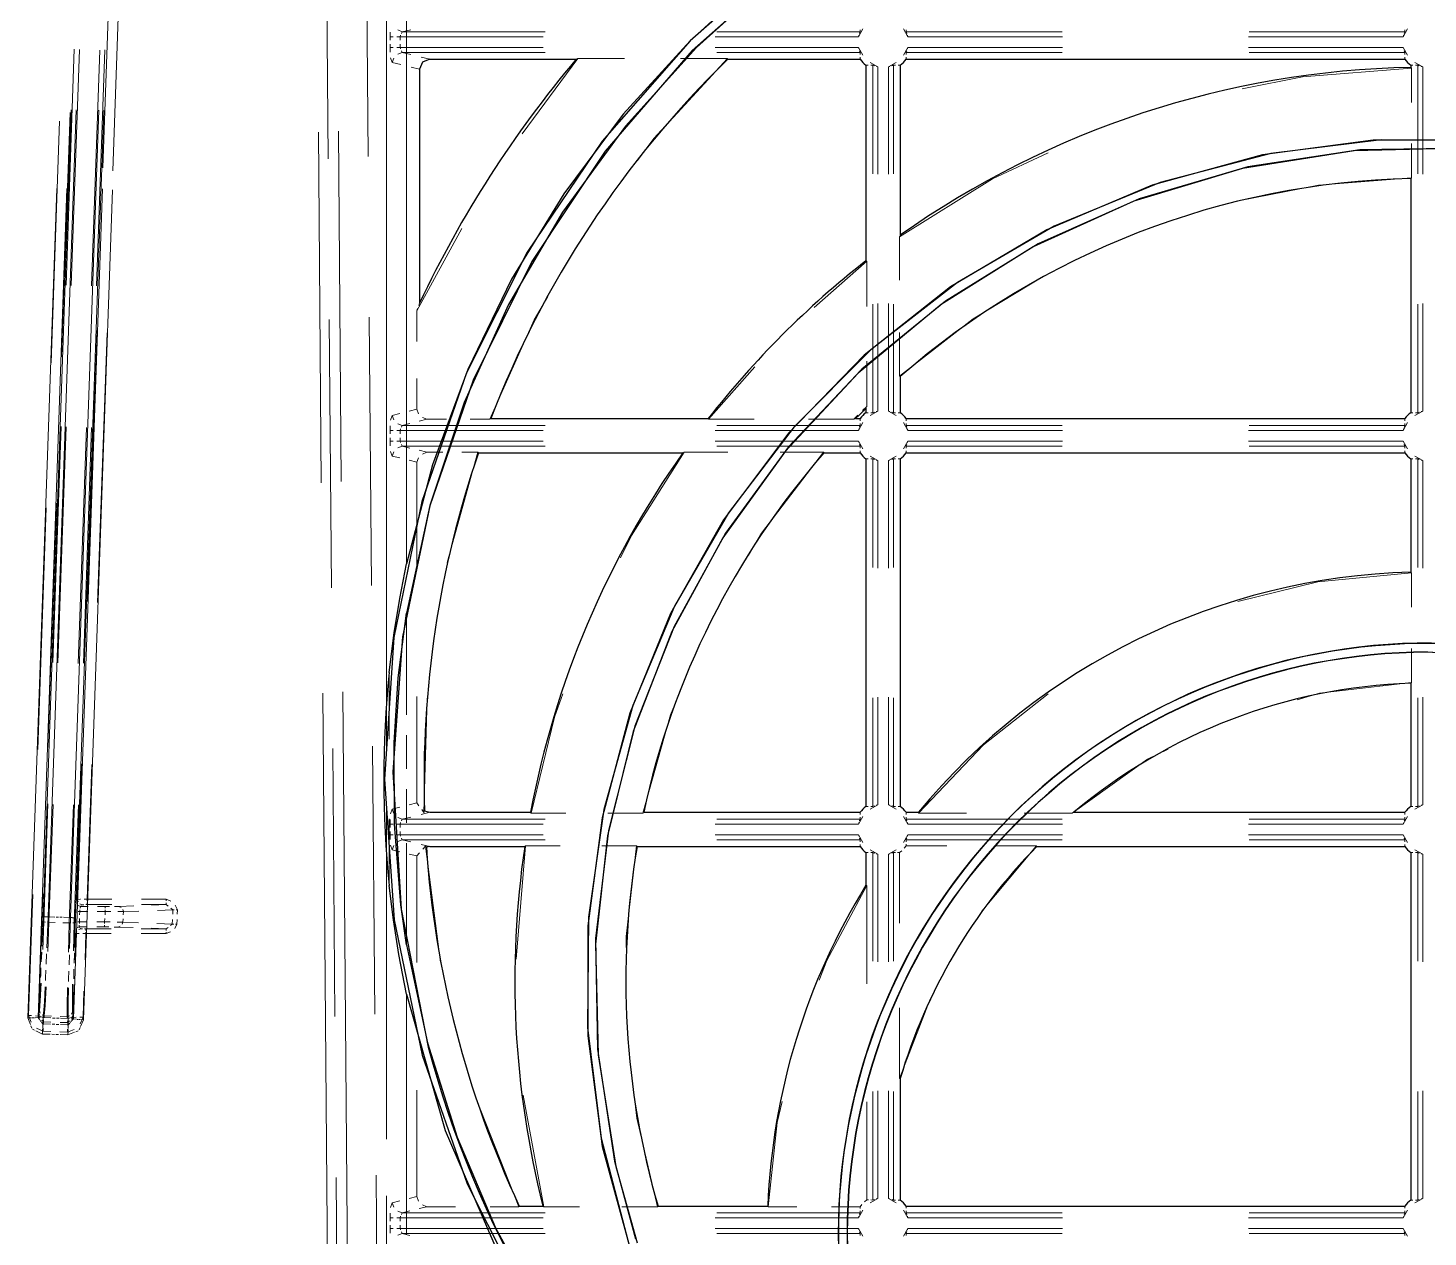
# Model space of a CAD drawing. Header units: millimetres. Extents: x 0 to 1989, y -338 to 950.
# Drawn here: x 283.3 to 422.1, y 218.2 to 338 of the extents above; entities that cross this region are included whole.
import ezdxf

# ---------------------------------------------------------------- set-up
doc = ezdxf.new("R2010")
doc.units = ezdxf.units.MM
doc.layers.add('DETAIL', color=8, linetype='Continuous')
doc.layers.add('FINE', color=9, linetype='Continuous')

msp = doc.modelspace()

# ---------------------------------------------------------------- linework, layer by layer
at = {"layer": 'DETAIL', "lineweight": 25}
for p, q in [((323.13, 334.88), (337.64, 334.88)), ((352.66, 334.88), (365.77, 334.88)), ((370.35, 334.88), (419.77, 334.88)), ((322.12, 333.89), (322.12, 310.72)), ((366.36, 334.29), (366.36, 314.91)), ((369.76, 334.29), (369.76, 317.44)), ((420.36, 334.29), (420.36, 334.07)), ((420.36, 323.06), (420.36, 299.87)), ((366.36, 300.31), (366.36, 299.87)), ((365.33, 299.28), (365.77, 299.28)), ((370.35, 299.28), (419.77, 299.28)), ((362.19, 295.88), (365.77, 295.88)), ((370.35, 295.88), (419.77, 295.88)), ((366.36, 295.29), (366.36, 260.87)), ((369.76, 295.29), (369.76, 260.87)), ((322.61, 260.42), (323.13, 260.28)), ((323.13, 260.28), (333.11, 260.28)), ((344.33, 260.28), (365.77, 260.28)), ((370.35, 260.28), (371.55, 260.28)), ((386.97, 260.28), (419.77, 260.28)), ((323.13, 256.88), (322.79, 256.83)), ((323.13, 256.88), (332.54, 256.88)), ((343.68, 256.88), (365.77, 256.88)), ((383.29, 256.88), (419.77, 256.88)), ((366.36, 256.29), (366.36, 253.05)), ((420.36, 256.29), (420.36, 221.87)), ((284.35, 240.42), (284.31, 239.95)), ((287.81, 239.83), (287.81, 240.3)), ((369.76, 233.9), (369.76, 221.87)), ((332, 221.28), (334.35, 221.28)), ((345.75, 221.28), (356.62, 221.28)), ((370.35, 221.28), (419.77, 221.28))]:
    msp.add_line(p, q, dxfattribs=at)
for points in [[(358.88, 345.44), (348.95, 336.69), (340.2, 326.76), (332.77, 315.76), (326.77, 303.82), (322.34, 291.06), (319.58, 277.6), (318.64, 263.58), (319.59, 249.63), (322.36, 236.22), (326.82, 223.49), (332.84, 211.55), (340.3, 200.55), (349.07, 190.6), (359.03, 181.83), (370.03, 174.37), (381.97, 168.34), (394.7, 163.88), (408.11, 161.11), (422.06, 160.16), (436.08, 161.11)], [(356.22, 343.33), (348.93, 336.71), (342.31, 329.43), (336.4, 321.54), (331.24, 313.09), (326.9, 304.13), (323.41, 294.71), (320.83, 284.89)], [(357.39, 343.12), (349.58, 336.06), (342.53, 328.25), (336.29, 319.74), (330.94, 310.6), (326.54, 300.88), (323.15, 290.66), (320.83, 280)], [(323.13, 334.88), (322.42, 334.59), (322.12, 333.89)], [(425.7, 326.07), (414.74, 325.82), (403.66, 324.06), (392.92, 320.83), (382.94, 316.29), (373.8, 310.57), (365.57, 303.78), (358.34, 296.04), (352.16, 287.46), (347.12, 278.18), (343.3, 268.3), (340.76, 257.94), (339.57, 247.22), (339.83, 236.26), (341.58, 225.18), (343.7, 217.62)], [(426.25, 326.07), (415.29, 325.89), (404.2, 324.21), (393.43, 321.05), (383.42, 316.58), (374.24, 310.91), (365.96, 304.18), (358.67, 296.48), (352.44, 287.95), (347.34, 278.69), (343.44, 268.83), (340.83, 258.49), (339.57, 247.78), (339.75, 236.81), (341.44, 225.72), (343.53, 218.04)], [(319.1, 274.12), (319.61, 278.05), (320.16, 281.46), (320.83, 284.89)], [(320.83, 247.17), (320.27, 251.13), (319.63, 259.1), (319.59, 267.16), (320.01, 273.6), (320.83, 280)], [(320.83, 242.28), (320.07, 246.21), (319.53, 249.62), (319.1, 253.04)], [(320.83, 247.17), (322.89, 237.46), (325.85, 228.09), (329.65, 219.13), (334.26, 210.62), (339.63, 202.61), (345.72, 195.15), (352.47, 188.29), (359.85, 182.08), (367.8, 176.57), (376.3, 171.81), (385.28, 167.85), (394.71, 164.74)], [(320.83, 242.28), (324.64, 228.75), (330.11, 216.15), (337.08, 204.57), (345.41, 194.12), (354.95, 184.88), (365.56, 176.96), (377.09, 170.45), (389.38, 165.44), (402.31, 162.03), (415.71, 160.31), (429.44, 160.39)]]:
    msp.add_lwpolyline(points, dxfattribs=at)
for points in [[(359.05, 344.54), (349.15, 335.73), (340.52, 325.78), (333.24, 314.85), (327.42, 303.09), (323.12, 290.64), (320.44, 277.66), (319.47, 264.3), (320.28, 250.7), (322.98, 237.02, 0.267902), (395.5, 164.5)], [(337.64, 334.88, 0.065248), (322.12, 310.72)], [(352.66, 334.88, 0.108409), (329.18, 299.28), (350.73, 299.28)], [(365.77, 334.88, 0.073593), (366.36, 334.29)], [(369.76, 334.29, 0.073451), (370.35, 334.88)], [(419.77, 334.88, 0.073373), (420.36, 334.29)], [(420.36, 334.07, 0.150474), (369.76, 317.44)], [(428.36, 326.77), (417.46, 326.89), (406.47, 325.54), (395.5, 322.66), (385.02, 318.34), (375.44, 312.78), (366.83, 306.11), (359.24, 298.46), (352.73, 289.95), (347.38, 280.71), (343.25, 270.87), (340.39, 260.55), (338.87, 249.88), (338.75, 238.98), (340.1, 227.99), (342.98, 217.02, 0.234882), (395.5, 164.5)], [(427.53, 326.86), (416.63, 326.87), (405.65, 325.41), (394.71, 322.42), (384.27, 317.99), (374.74, 312.33), (366.19, 305.58), (358.67, 297.85), (352.25, 289.27), (346.99, 279.98), (342.95, 270.09), (340.2, 259.74), (338.78, 249.05), (338.78, 238.15), (340.23, 227.17), (343.22, 216.23, 0.229635), (394.71, 164.74)], [(420.36, 323.06, 0.175939), (369.76, 303.45), (369.76, 299.87)], [(366.36, 314.91, 0.061293), (350.73, 299.28)], [(366.36, 300.31, 0.004554), (365.33, 299.28)], [(366.36, 299.87, 0.073511), (365.77, 299.28)], [(370.35, 299.28, 0.073543), (369.76, 299.87)], [(420.36, 299.87, 0.073593), (419.77, 299.28)], [(327.95, 295.88, 0.090845), (322.61, 260.42)], [(327.95, 295.88), (348.2, 295.88, 0.108071), (333.11, 260.28)], [(362.19, 295.88, 0.127277), (344.33, 260.28)], [(365.77, 295.88, 0.073593), (366.36, 295.29)], [(369.76, 295.29, 0.073451), (370.35, 295.88)], [(419.77, 295.88, 0.073373), (420.36, 295.29)], [(420.36, 295.29), (420.36, 284.06, 0.217004), (371.55, 260.28)], [(440.46, 163.11, 0.414212), (477.54, 236.98, 0.414213), (403.66, 274.06, 0.414214), (366.58, 200.18, 0.236853), (403.66, 163.11)], [(439.92, 162.96, 0.414215), (477.68, 236.45, 0.414215), (404.2, 274.21, 0.414213), (366.44, 200.72, 0.241885), (404.2, 162.96)], [(319.1, 274.12, 0.051045), (319.1, 253.04)], [(420.36, 273.06, 0.168679), (386.97, 260.28)], [(420.36, 273.06), (420.36, 260.87, 0.073428), (419.77, 260.28)], [(366.36, 260.87, 0.073347), (365.77, 260.28)], [(370.35, 260.28, 0.073474), (369.76, 260.87)], [(322.79, 256.83, 0.093061), (332, 221.28)], [(332.54, 256.88, 0.099448), (334.35, 221.28)], [(343.68, 256.88, 0.113603), (345.75, 221.28)], [(365.77, 256.88, 0.073685), (366.36, 256.29)], [(383.29, 256.88, 0.124204), (369.76, 233.9)], [(419.77, 256.88, 0.073465), (420.36, 256.29)], [(366.36, 253.05, 0.128937), (356.62, 221.28)], [(370.35, 221.28, 0.073474), (369.76, 221.87)], [(420.36, 221.87, 0.073428), (419.77, 221.28)]]:
    msp.add_lwpolyline(points, format="xyb", dxfattribs=at)
for points in [[(422.06, 276.16, 0.414214), (364.48, 218.58, 0.414214), (422.06, 161, 0.414214), (479.64, 218.58), (479.11, 226.35), (477.57, 233.81), (475.08, 240.9), (471.73, 247.55), (467.58, 253.68), (462.69, 259.22), (457.15, 264.1), (451.03, 268.25), (444.38, 271.61), (437.29, 274.09), (429.83, 275.63)], [(422.06, 276.13, 0.414214), (364.51, 218.58, 0.414212), (422.06, 161.03, 0.414215), (479.61, 218.58), (479.08, 226.35), (477.54, 233.81), (475.06, 240.89), (471.71, 247.53), (467.56, 253.66), (462.68, 259.2), (457.14, 264.08), (451.01, 268.23), (444.37, 271.58), (437.29, 274.06), (429.83, 275.6)]]:
    msp.add_lwpolyline(points, format="xyb", close=True, dxfattribs=at)
at = {"layer": 'FINE', "lineweight": 9}
for p, q in [((320.83, 354.13), (320.83, 284.89)), ((313.05, 325.02), (312.83, 351.58)), ((316.79, 351.8), (317.01, 325.25)), ((290.72, 324.11), (291.66, 350.94)), ((292.64, 350.56), (291.71, 323.83)), ((319.19, 337.1), (319.22, 337.57)), ((320.38, 337.6), (319.95, 337.78)), ((320.24, 337.26), (320.18, 337.1)), ((320.38, 337.6), (320.32, 337.44)), ((321.24, 337.81), (320.38, 337.6)), ((320.38, 337.6), (334.57, 337.6)), ((351.58, 337.6), (365.77, 337.6)), ((365.61, 337.1), (366.04, 337.88)), ((365.77, 337.81), (365.77, 337.6)), ((370.08, 337.88), (370.51, 337.1)), ((370.35, 337.6), (370.35, 337.81)), ((370.35, 337.6), (385.8, 337.6)), ((370.51, 337.1), (370.47, 337.26)), ((404.33, 337.6), (419.77, 337.6)), ((419.61, 337.1), (420.04, 337.88)), ((419.77, 337.81), (419.77, 337.6)), ((287.09, 312.51), (287.9, 335.87)), ((288.4, 335.84), (287.59, 312.48)), ((289.6, 312.42), (290.42, 335.79)), ((290.92, 335.8), (290.11, 312.43)), ((319.5, 337.1), (319.19, 337.1)), ((319.19, 336.78), (319.19, 337.1)), ((319.19, 336.06), (319.19, 336.39)), ((319.5, 336.06), (319.19, 336.06)), ((319.22, 335.59), (319.19, 336.06)), ((320.18, 337.1), (319.87, 337.1)), ((320.18, 336.06), (319.87, 336.06)), ((320.18, 337.1), (320.18, 336.78)), ((334.38, 337.1), (320.18, 337.1)), ((320.18, 336.39), (320.18, 336.06)), ((320.18, 336.06), (320.24, 335.91)), ((320.18, 336.06), (334.38, 336.06)), ((365.61, 337.1), (351.42, 337.1)), ((351.42, 336.06), (365.61, 336.06)), ((365.61, 336.06), (365.65, 335.91)), ((366.04, 335.28), (365.61, 336.06)), ((370.51, 336.06), (370.08, 335.28)), ((385.85, 337.1), (370.51, 337.1)), ((370.51, 336.06), (385.85, 336.06)), ((419.61, 337.1), (404.27, 337.1)), ((404.27, 336.06), (419.61, 336.06)), ((419.61, 336.06), (419.65, 335.91)), ((420.04, 335.28), (419.61, 336.06)), ((319.39, 334.57), (319.25, 335.02)), ((319.57, 335), (319.39, 334.57)), ((320.25, 334.35), (319.39, 334.57)), ((320.38, 335.56), (319.95, 335.38)), ((320.32, 335.72), (320.38, 335.56)), ((320.38, 335.56), (321.24, 335.35)), ((334.57, 335.56), (320.38, 335.56)), ((322.27, 335.1), (323.13, 334.88)), ((337.79, 334.95), (332.28, 327.48)), ((337.69, 334.91), (337.64, 334.88)), ((337.79, 334.95), (337.75, 334.93)), ((337.79, 334.95), (342.43, 334.95)), ((347.99, 334.95), (352.63, 334.95)), ((365.77, 335.56), (351.58, 335.56)), ((352.63, 334.95), (352.64, 334.93)), ((352.65, 334.91), (352.66, 334.88)), ((365.77, 335.35), (365.77, 335.56)), ((365.77, 334.88), (365.77, 335.1)), ((367.54, 334.14), (366.76, 334.56)), ((369.36, 334.56), (368.58, 334.14)), ((385.8, 335.56), (370.35, 335.56)), ((370.35, 335.56), (370.35, 335.35)), ((370.35, 335.1), (370.35, 334.88)), ((419.77, 335.56), (404.33, 335.56)), ((419.77, 335.35), (419.77, 335.56)), ((419.77, 334.88), (419.77, 335.1)), ((421.54, 334.14), (420.76, 334.56)), ((322.12, 333.89), (321.27, 334.1)), ((366.57, 334.29), (366.36, 334.29)), ((367.04, 334.29), (366.83, 334.29)), ((367.04, 323.53), (367.04, 334.29)), ((367.54, 334.14), (367.54, 323.48)), ((368.58, 334.14), (368.74, 334.17)), ((368.58, 323.48), (368.58, 334.14)), ((369.08, 334.29), (369.08, 323.53)), ((369.08, 334.29), (369.29, 334.29)), ((369.55, 334.29), (369.76, 334.29)), ((420.57, 334.29), (420.36, 334.29)), ((420.38, 334.04), (420.36, 334.07)), ((420.43, 334), (420.41, 334.02)), ((420.43, 334), (420.43, 330.6)), ((421.54, 334.14), (421.54, 323.48)), ((287.58, 329.87), (284.8, 249.92)), ((285.3, 249.93), (288.08, 329.88)), ((287.48, 329.61), (286.64, 305.41)), ((290.33, 329.82), (287.52, 249.85)), ((288.02, 249.81), (290.83, 329.79)), ((285.61, 304.8), (286.45, 328.73)), ((312.09, 327.66), (312.36, 292.93)), ((314.34, 293.04), (314.07, 327.77)), ((420.43, 326.53), (420.43, 323.13)), ((286.17, 322.07), (283.31, 239.93)), ((284.31, 239.95), (287.17, 322.09)), ((290.69, 322.03), (287.81, 239.83)), ((288.81, 239.74), (291.69, 321.93)), ((420.38, 323.09), (420.36, 323.06)), ((420.43, 323.13), (420.41, 323.11)), ((326.3, 318.11), (321.84, 309.96)), ((369.69, 317.3), (369.71, 317.35)), ((369.69, 317.3), (369.69, 312.99)), ((369.74, 317.4), (369.76, 317.44)), ((366.43, 314.88), (361.23, 310.28)), ((366.38, 314.9), (366.36, 314.91)), ((366.43, 314.88), (366.41, 314.89)), ((366.43, 314.88), (366.43, 310.38)), ((321.84, 309.96), (321.93, 310.2)), ((321.84, 309.96), (321.84, 306.91)), ((322.03, 310.48), (322.12, 310.72)), ((367.04, 299.87), (367.04, 310.63)), ((367.54, 310.69), (367.54, 300.03)), ((368.58, 300.03), (368.58, 310.69)), ((369.08, 310.63), (369.08, 299.87)), ((421.04, 299.87), (421.04, 310.63)), ((421.54, 310.69), (421.54, 300.03)), ((313.38, 282.53), (313.17, 309.09)), ((317.13, 309.32), (317.35, 282.76)), ((289.22, 281.17), (290.16, 308.01)), ((291.15, 307.79), (290.21, 281.07)), ((369.69, 307.8), (369.69, 303.49)), ((355.36, 304.41), (350.76, 299.21)), ((366.43, 304.98), (366.43, 300.47)), ((321.84, 303.25), (321.84, 300.21)), ((369.69, 303.49), (369.71, 303.48)), ((369.74, 303.46), (369.76, 303.45)), ((319.39, 299.6), (320.16, 299.79)), ((321.08, 300.02), (321.84, 300.21)), ((322.02, 299.76), (321.84, 300.21)), ((366.43, 300.47), (366.03, 300.08)), ((366.38, 300.36), (366.36, 300.31)), ((366.36, 299.87), (366.57, 299.87)), ((366.43, 300.47), (366.41, 300.42)), ((366.76, 299.6), (367.54, 300.03)), ((366.83, 299.87), (367.04, 299.87)), ((367.54, 300.03), (367.38, 299.99)), ((368.58, 300.03), (369.36, 299.6)), ((369.29, 299.87), (369.08, 299.87)), ((369.76, 299.87), (369.55, 299.87)), ((420.36, 299.87), (420.57, 299.87)), ((420.76, 299.6), (421.54, 300.03)), ((420.83, 299.87), (421.04, 299.87)), ((421.54, 300.03), (421.38, 299.99)), ((285.78, 275.13), (286.6, 298.5)), ((287.1, 298.46), (286.28, 275.09)), ((288.3, 275.03), (289.11, 298.4)), ((289.62, 298.41), (288.8, 275.04)), ((319.25, 299.14), (319.39, 299.6)), ((319.57, 299.16), (319.39, 299.6)), ((320.38, 298.6), (319.95, 298.78)), ((320.38, 298.6), (320.32, 298.44)), ((321.15, 298.79), (320.38, 298.6)), ((320.38, 298.6), (334.57, 298.6)), ((322.84, 299.21), (322.08, 299.02)), ((322.84, 299.21), (322.4, 299.39)), ((322.84, 299.21), (324.79, 299.21)), ((327.13, 299.21), (329.08, 299.21)), ((329.08, 299.21), (329.11, 299.23)), ((329.15, 299.26), (329.18, 299.28)), ((350.74, 299.26), (350.73, 299.28)), ((350.76, 299.21), (350.75, 299.23)), ((350.76, 299.21), (355.27, 299.21)), ((351.58, 298.6), (365.77, 298.6)), ((360.67, 299.21), (365.17, 299.21)), ((365.56, 299.61), (365.17, 299.21)), ((365.17, 299.21), (365.22, 299.23)), ((365.28, 299.26), (365.33, 299.28)), ((365.61, 298.1), (366.04, 298.88)), ((365.77, 299.28), (365.77, 299.07)), ((365.77, 298.81), (365.77, 298.6)), ((370.08, 298.88), (370.51, 298.1)), ((370.35, 299.07), (370.35, 299.28)), ((370.35, 298.6), (370.35, 298.81)), ((370.35, 298.6), (385.8, 298.6)), ((404.33, 298.6), (419.77, 298.6)), ((419.61, 298.1), (420.04, 298.88)), ((419.77, 299.28), (419.77, 299.07)), ((419.77, 298.81), (419.77, 298.6)), ((319.5, 298.1), (319.19, 298.1)), ((319.19, 297.06), (319.19, 297.39)), ((319.5, 297.06), (319.19, 297.06)), ((319.22, 296.59), (319.19, 297.06)), ((320.18, 298.1), (319.87, 298.1)), ((320.18, 297.06), (319.87, 297.06)), ((320.24, 298.26), (320.18, 298.1)), ((320.18, 298.1), (320.18, 297.78)), ((334.38, 298.1), (320.18, 298.1)), ((320.18, 297.39), (320.18, 297.06)), ((320.18, 297.06), (320.24, 296.91)), ((320.18, 297.06), (334.38, 297.06)), ((365.61, 298.1), (351.42, 298.1)), ((351.42, 297.06), (365.61, 297.06)), ((365.61, 297.06), (365.65, 296.91)), ((366.04, 296.28), (365.61, 297.06)), ((370.51, 297.06), (370.08, 296.28)), ((370.51, 298.1), (370.47, 298.26)), ((385.85, 298.1), (370.51, 298.1)), ((370.51, 297.06), (385.85, 297.06)), ((419.61, 298.1), (404.27, 298.1)), ((404.27, 297.06), (419.61, 297.06)), ((419.61, 297.06), (419.65, 296.91)), ((420.04, 296.28), (419.61, 297.06)), ((319.39, 295.57), (319.25, 296.02)), ((319.57, 296), (319.39, 295.57)), ((320.16, 295.38), (319.39, 295.57)), ((320.38, 296.56), (319.95, 296.38)), ((320.32, 296.72), (320.38, 296.56)), ((320.38, 296.56), (321.15, 296.37)), ((334.57, 296.56), (320.38, 296.56)), ((322.08, 296.14), (322.84, 295.95)), ((322.4, 295.77), (322.84, 295.95)), ((322.84, 295.95), (324.42, 295.95)), ((327.9, 295.95), (324.87, 285.03)), ((326.32, 295.95), (327.9, 295.95)), ((327.9, 295.95), (327.92, 295.93)), ((327.93, 295.91), (327.95, 295.88)), ((348.25, 295.91), (348.2, 295.88)), ((348.34, 295.95), (348.3, 295.93)), ((348.34, 295.95), (352.66, 295.95)), ((365.77, 296.56), (351.58, 296.56)), ((362.18, 295.91), (362.19, 295.88)), ((365.77, 296.35), (365.77, 296.56)), ((365.77, 295.88), (365.77, 296.1)), ((367.54, 295.14), (366.76, 295.56)), ((369.36, 295.56), (368.58, 295.14)), ((385.8, 296.56), (370.35, 296.56)), ((370.35, 296.56), (370.35, 296.35)), ((370.35, 296.1), (370.35, 295.88)), ((419.77, 296.56), (404.33, 296.56)), ((419.77, 296.35), (419.77, 296.56)), ((419.77, 295.88), (419.77, 296.1)), ((421.54, 295.14), (420.76, 295.56)), ((321.84, 294.96), (321.08, 295.15)), ((321.84, 294.96), (322.02, 295.4)), ((321.84, 294.96), (321.84, 284.41)), ((366.57, 295.29), (366.36, 295.29)), ((367.04, 295.29), (366.83, 295.29)), ((367.04, 284.53), (367.04, 295.29)), ((367.54, 295.14), (367.54, 284.48)), ((368.58, 295.14), (368.74, 295.17)), ((368.58, 284.48), (368.58, 295.14)), ((369.08, 295.29), (369.29, 295.29)), ((369.08, 295.29), (369.08, 284.53)), ((369.55, 295.29), (369.76, 295.29)), ((420.57, 295.29), (420.36, 295.29)), ((421.04, 295.29), (420.83, 295.29)), ((421.04, 284.53), (421.04, 295.29)), ((421.54, 295.14), (421.54, 284.48)), ((284.28, 266.5), (285.11, 290.44)), ((286.13, 290.89), (285.29, 266.7)), ((420.38, 284.04), (420.36, 284.06)), ((420.43, 283.99), (420.41, 284.01)), ((420.43, 283.99), (420.43, 280.6)), ((320.83, 269.95), (320.83, 280)), ((420.43, 276.52), (420.43, 273.13)), ((319.1, 267.53), (319.1, 274.12)), ((312.53, 272.09), (313.36, 167.9)), ((315.34, 168.02), (314.51, 272.2)), ((420.38, 273.08), (420.36, 273.06)), ((420.43, 273.13), (420.41, 273.1)), ((321.84, 271.75), (321.84, 261.21)), ((322.86, 271.59), (322.55, 260.26)), ((367.04, 260.87), (367.04, 271.63)), ((367.54, 271.69), (367.54, 261.03)), ((368.58, 261.03), (368.58, 271.69)), ((369.08, 271.63), (369.08, 260.87)), ((421.04, 260.87), (421.04, 271.63)), ((421.54, 271.69), (421.54, 261.03)), ((320.83, 264.59), (320.83, 267.94)), ((313.72, 240.05), (313.51, 266.6)), ((317.47, 266.83), (317.68, 240.27)), ((288.18, 251.65), (288.65, 265.07)), ((289.65, 265.03), (289.18, 251.67)), ((320.83, 259.23), (320.83, 262.58)), ((284.89, 249.44), (285.29, 261.12)), ((285.79, 261.07), (285.38, 249.39)), ((287.4, 249.32), (287.81, 261.01)), ((288.31, 261.02), (287.9, 249.33)), ((321.08, 261.02), (321.84, 261.21)), ((322.06, 260.91), (321.84, 261.21)), ((366.36, 260.87), (366.57, 260.87)), ((366.76, 260.6), (367.54, 261.03)), ((366.83, 260.87), (367.04, 260.87)), ((367.54, 261.03), (367.38, 260.99)), ((368.58, 261.03), (369.36, 260.6)), ((369.29, 260.87), (369.08, 260.87)), ((369.76, 260.87), (369.55, 260.87)), ((420.36, 260.87), (420.57, 260.87)), ((420.76, 260.6), (421.54, 261.03)), ((420.83, 260.87), (421.04, 260.87)), ((421.54, 261.03), (421.38, 260.99)), ((319.1, 253.04), (319.1, 259.63)), ((319.25, 260.14), (319.39, 260.6)), ((319.39, 260.6), (320.16, 260.79)), ((319.57, 260.16), (319.39, 260.6)), ((320.38, 259.6), (319.95, 259.78)), ((320.38, 259.6), (320.32, 259.44)), ((321.24, 259.81), (320.38, 259.6)), ((320.38, 259.6), (334.57, 259.6)), ((323.13, 260.28), (322.27, 260.07)), ((322.55, 260.26), (322.33, 260.55)), ((322.57, 260.31), (322.55, 260.26)), ((322.61, 260.42), (322.59, 260.37)), ((333.13, 260.26), (333.11, 260.28)), ((333.17, 260.21), (333.15, 260.23)), ((333.17, 260.21), (336.63, 260.21)), ((340.79, 260.21), (344.25, 260.21)), ((344.25, 260.21), (344.27, 260.23)), ((344.31, 260.26), (344.33, 260.28)), ((351.58, 259.6), (365.77, 259.6)), ((365.61, 259.1), (366.04, 259.88)), ((365.77, 260.28), (365.77, 260.07)), ((365.77, 259.81), (365.77, 259.6)), ((370.08, 259.88), (370.51, 259.1)), ((370.35, 260.07), (370.35, 260.28)), ((370.35, 259.6), (370.35, 259.81)), ((370.35, 259.6), (385.8, 259.6)), ((371.56, 260.26), (371.55, 260.28)), ((371.58, 260.21), (371.57, 260.23)), ((371.58, 260.21), (376.33, 260.21)), ((382.03, 260.21), (386.78, 260.21)), ((386.78, 260.21), (386.84, 260.23)), ((386.91, 260.26), (386.97, 260.28)), ((404.33, 259.6), (419.77, 259.6)), ((419.61, 259.1), (420.04, 259.88)), ((419.77, 260.28), (419.77, 260.07)), ((419.77, 259.81), (419.77, 259.6)), ((319.5, 259.1), (319.19, 259.1)), ((319.19, 258.06), (319.19, 258.39)), ((320.18, 259.1), (319.87, 259.1)), ((320.24, 259.26), (320.18, 259.1)), ((320.18, 258.39), (320.18, 258.06)), ((365.61, 259.1), (351.42, 259.1)), ((370.51, 259.1), (370.47, 259.26)), ((385.85, 259.1), (370.51, 259.1)), ((419.61, 259.1), (404.27, 259.1)), ((319.5, 258.06), (319.19, 258.06)), ((319.22, 257.59), (319.19, 258.06)), ((319.39, 256.57), (319.25, 257.02)), ((319.57, 257), (319.39, 256.57)), ((320.18, 258.06), (319.87, 258.06)), ((320.38, 257.56), (319.95, 257.38)), ((320.18, 258.06), (320.24, 257.91)), ((320.18, 258.06), (334.38, 258.06)), ((320.32, 257.72), (320.38, 257.56)), ((320.38, 257.56), (321.24, 257.35)), ((334.57, 257.56), (320.38, 257.56)), ((320.83, 247.17), (320.83, 257.22)), ((322.27, 257.1), (323.13, 256.88)), ((322.44, 256.64), (322.71, 256.94)), ((322.71, 256.94), (324.2, 245.45)), ((322.71, 256.94), (322.74, 256.91)), ((322.77, 256.86), (322.79, 256.83)), ((332.62, 256.95), (331.7, 245.74)), ((332.57, 256.91), (332.54, 256.88)), ((332.62, 256.95), (332.6, 256.93)), ((332.62, 256.95), (336.06, 256.95)), ((340.19, 256.95), (343.62, 256.95)), ((343.62, 256.95), (343.64, 256.93)), ((343.66, 256.91), (343.68, 256.88)), ((351.42, 258.06), (365.61, 258.06)), ((365.77, 257.56), (351.58, 257.56)), ((365.61, 258.06), (365.65, 257.91)), ((366.04, 257.28), (365.61, 258.06)), ((365.77, 257.35), (365.77, 257.56)), ((365.77, 256.88), (365.77, 257.1)), ((370.51, 258.06), (370.08, 257.28)), ((370.36, 256.95), (370.16, 256.73)), ((385.8, 257.56), (370.35, 257.56)), ((370.35, 257.56), (370.35, 257.37)), ((370.51, 258.06), (385.85, 258.06)), ((383.26, 256.95), (377.84, 250.49)), ((379.23, 256.95), (383.26, 256.95)), ((383.26, 256.95), (383.27, 256.93)), ((383.28, 256.91), (383.29, 256.88)), ((404.27, 258.06), (419.61, 258.06)), ((419.77, 257.56), (404.33, 257.56)), ((419.61, 258.06), (419.65, 257.91)), ((420.04, 257.28), (419.61, 258.06)), ((419.77, 257.35), (419.77, 257.56)), ((419.77, 256.88), (419.77, 257.1)), ((320.16, 256.38), (319.39, 256.57)), ((321.84, 255.96), (321.08, 256.15)), ((321.84, 255.96), (322.11, 256.27)), ((321.84, 255.96), (321.84, 245.41)), ((366.57, 256.29), (366.36, 256.29)), ((367.54, 256.14), (366.76, 256.56)), ((367.54, 256.14), (367.54, 245.48)), ((369.36, 256.56), (368.58, 256.14)), ((368.58, 256.14), (368.74, 256.17)), ((368.58, 245.48), (368.58, 256.14)), ((369.08, 256.29), (369.08, 245.53)), ((369.08, 256.29), (369.27, 256.29)), ((369.5, 256.29), (369.69, 256.29)), ((369.91, 256.48), (369.69, 256.29)), ((369.69, 256.29), (369.69, 249.3)), ((420.57, 256.29), (420.36, 256.29)), ((421.54, 256.14), (420.76, 256.56)), ((421.04, 256.29), (420.83, 256.29)), ((421.04, 245.53), (421.04, 256.29)), ((421.54, 256.14), (421.54, 245.48)), ((366.38, 253.04), (366.36, 253.05)), ((366.43, 253.03), (366.41, 253.03)), ((366.43, 253.03), (366.43, 243.29)), ((283.36, 240.17), (283.78, 252.14)), ((284.78, 252.18), (284.36, 240.08)), ((288, 251.47), (288.05, 251.52)), ((288, 251.47), (288.08, 251.24)), ((288.12, 251.59), (288.18, 251.65)), ((288.18, 251.65), (288.27, 251.42)), ((288.46, 251.23), (288.68, 251.13)), ((288.87, 251.67), (289.18, 251.67)), ((289.18, 251.67), (289.18, 251.5)), ((289.18, 251.67), (291.62, 251.67)), ((294.55, 251.67), (297, 251.67)), ((297, 251.14), (294.55, 251.14)), ((295.54, 251.08), (297, 251.14)), ((297, 251.67), (297, 251.5)), ((297, 251.67), (297.48, 251.48)), ((297.21, 250.98), (297, 251.14)), ((284.8, 249.92), (284.69, 247.01)), ((284.98, 249.94), (285.03, 249.94)), ((285.07, 249.94), (285.12, 249.94)), ((285.15, 249.94), (285.3, 249.93)), ((285.19, 246.87), (285.3, 249.93)), ((285.98, 249.91), (285.3, 249.93)), ((286.34, 249.9), (286.12, 249.9)), ((286.71, 249.88), (286.48, 249.89)), ((287.52, 249.85), (286.84, 249.88)), ((287.52, 249.85), (287.42, 246.79)), ((287.52, 249.85), (287.68, 249.85)), ((287.71, 249.84), (287.76, 249.84)), ((287.79, 249.84), (287.84, 249.84)), ((287.91, 249.45), (287.92, 249.77)), ((287.93, 250.15), (287.94, 250.47)), ((287.93, 246.9), (288.02, 249.81)), ((287.94, 250.47), (287.96, 250.78)), ((288.27, 251.04), (288.5, 250.95)), ((288.44, 250.45), (288.29, 250.45)), ((288.42, 249.75), (288.41, 249.43)), ((288.44, 250.45), (288.43, 250.13)), ((288.46, 250.61), (288.44, 250.45)), ((289.23, 250.45), (288.44, 250.45)), ((288.5, 250.95), (288.48, 250.79)), ((288.55, 251.01), (288.5, 250.95)), ((288.5, 250.95), (289.27, 250.95)), ((288.68, 251.13), (288.62, 251.07)), ((288.84, 251.13), (288.68, 251.13)), ((290.97, 250.45), (290.18, 250.45)), ((290.19, 250.95), (290.97, 250.95)), ((290.9, 249.43), (290.92, 249.75)), ((290.95, 250.13), (290.97, 250.45)), ((290.97, 250.95), (291.39, 250.95)), ((290.97, 250.45), (290.97, 250.61)), ((291.53, 250.44), (290.97, 250.45)), ((291.9, 250.96), (292.33, 250.96)), ((292.78, 250.44), (292.21, 250.44)), ((292.33, 250.96), (293.79, 251.02)), ((292.54, 250.86), (292.33, 250.96)), ((292.78, 250.44), (292.71, 250.66)), ((292.78, 250.44), (292.76, 250.11)), ((294.31, 250.49), (292.78, 250.44)), ((297.67, 250.62), (296.14, 250.56)), ((297.67, 250.62), (297.46, 250.78)), ((297.65, 250.18), (297.67, 250.62)), ((297.81, 250.62), (297.67, 250.62)), ((297.91, 251.1), (298.12, 250.62)), ((298.12, 250.62), (297.98, 250.62)), ((298.12, 250.62), (298.1, 250.18)), ((284.78, 246.68), (284.89, 249.44)), ((285.38, 249.39), (285.23, 249.4)), ((285.38, 249.39), (285.27, 246.49)), ((286.01, 249.37), (285.38, 249.39)), ((287.4, 249.32), (286.77, 249.34)), ((287.31, 246.42), (287.4, 249.32)), ((287.56, 249.32), (287.4, 249.32)), ((287.9, 249.33), (287.81, 246.57)), ((287.98, 248.66), (287.89, 248.45)), ((287.94, 248.39), (287.89, 248.45)), ((287.9, 249.14), (287.91, 249.45)), ((288.16, 248.48), (288.06, 248.27)), ((288.39, 248.93), (288.17, 248.84)), ((288.41, 249.43), (288.25, 249.44)), ((288.56, 248.75), (288.35, 248.66)), ((288.39, 249.09), (288.39, 248.93)), ((289.17, 248.93), (288.39, 248.93)), ((288.39, 248.93), (288.44, 248.87)), ((288.41, 249.43), (288.4, 249.28)), ((288.41, 249.43), (289.19, 249.43)), ((288.91, 248.74), (289.06, 248.74)), ((289.06, 248.74), (291.54, 248.74)), ((289.06, 248.41), (289.06, 248.27)), ((290.12, 249.43), (290.9, 249.43)), ((290.9, 248.93), (290.12, 248.93)), ((290.9, 249.43), (291.47, 249.42)), ((290.9, 249.28), (290.9, 249.43)), ((291.33, 248.93), (290.9, 248.93)), ((292.26, 248.92), (291.84, 248.92)), ((292.15, 249.41), (292.72, 249.39)), ((292.26, 248.92), (292.46, 249.01)), ((293.74, 248.86), (292.26, 248.92)), ((292.63, 249.19), (292.72, 249.39)), ((292.74, 249.72), (292.72, 249.39)), ((292.72, 249.39), (294.25, 249.33)), ((294.52, 248.74), (297, 248.74)), ((297, 248.74), (295.52, 248.79)), ((296.08, 249.26), (297.61, 249.2)), ((297, 248.74), (297.19, 248.88)), ((297.45, 248.43), (297, 248.27)), ((297, 248.41), (297, 248.27)), ((297.42, 249.06), (297.61, 249.2)), ((297.61, 249.2), (297.63, 249.65)), ((297.76, 249.21), (297.61, 249.2)), ((298.07, 249.2), (297.86, 248.77)), ((298.07, 249.2), (297.93, 249.21)), ((298.08, 249.65), (298.07, 249.2)), ((287.97, 245.67), (288.06, 248.27)), ((288.06, 248.27), (288.01, 248.32)), ((289.06, 248.27), (288.75, 248.27)), ((289.06, 248.27), (288.97, 245.68)), ((291.54, 248.27), (289.06, 248.27)), ((297, 248.27), (294.52, 248.27)), ((284.67, 246.43), (284.62, 245.46)), ((285.12, 245.24), (285.16, 246.26)), ((287.41, 246.18), (287.38, 245.16)), ((287.89, 245.35), (287.91, 246.32)), ((287.77, 239.96), (287.87, 242.56)), ((288.86, 242.57), (288.77, 239.98)), ((320.83, 218.47), (320.83, 242.28)), ((372.72, 241.78), (369.69, 233.91)), ((283.67, 240.15), (283.36, 240.17)), ((283.61, 239.49), (283.36, 240.17)), ((284.35, 240.42), (284.44, 240.21)), ((284.36, 240.08), (284.39, 240.25)), ((284.36, 240.08), (284.51, 239.91)), ((284.42, 240.45), (284.45, 240.62)), ((284.53, 240.4), (284.45, 240.62)), ((284.45, 240.17), (284.48, 240.1)), ((284.51, 240.08), (284.58, 240.05)), ((284.93, 240.11), (284.71, 240.21)), ((284.93, 240.11), (284.9, 239.93)), ((284.93, 240.11), (285.64, 240.08)), ((286.5, 240.05), (287.21, 240.03)), ((287.43, 240.11), (287.21, 240.03)), ((287.73, 240.51), (287.63, 240.29)), ((287.65, 239.99), (287.69, 240.06)), ((287.71, 240.1), (287.81, 240.3)), ((287.73, 240.51), (287.74, 240.34)), ((287.76, 240.13), (287.77, 239.96)), ((369.69, 240.91), (369.69, 233.91)), ((283.31, 239.93), (283.62, 239.93)), ((283.31, 239.93), (283.55, 239.26)), ((283.6, 239.12), (283.68, 238.9)), ((283.68, 239.92), (283.78, 239.92)), ((283.76, 238.79), (283.97, 238.69)), ((283.84, 239.92), (283.95, 239.92)), ((284.8, 238.6), (284.15, 238.9)), ((284.46, 239.76), (284.31, 239.95)), ((284.53, 239.65), (284.48, 239.72)), ((284.61, 239.55), (284.56, 239.61)), ((284.63, 240.03), (284.83, 239.94)), ((284.78, 239.32), (284.64, 239.51)), ((284.69, 239.7), (284.84, 239.53)), ((284.76, 238.69), (284.76, 238.79)), ((284.77, 239.01), (284.78, 239.32)), ((284.78, 239.32), (284.8, 239.51)), ((285.55, 239.29), (284.78, 239.32)), ((284.8, 239.55), (284.81, 239.61)), ((284.81, 238.89), (284.8, 238.6)), ((284.81, 239.65), (284.81, 239.71)), ((284.82, 239.75), (284.83, 239.94)), ((284.84, 239.53), (284.82, 239.24)), ((284.83, 239.94), (285.59, 239.91)), ((284.86, 239.71), (284.84, 239.53)), ((284.84, 239.53), (285.59, 239.5)), ((285.96, 239.28), (285.71, 239.29)), ((285.74, 239.9), (285.99, 239.9)), ((286.37, 239.26), (286.12, 239.27)), ((286.14, 239.89), (286.39, 239.88)), ((286.5, 239.47), (287.26, 239.45)), ((287.3, 239.23), (286.53, 239.26)), ((286.54, 239.88), (287.29, 239.85)), ((287.23, 239.85), (287.21, 240.03)), ((287.24, 238.8), (287.23, 238.51)), ((287.9, 238.77), (287.23, 238.51)), ((287.26, 239.45), (287.24, 239.63)), ((287.26, 239.45), (287.25, 239.15)), ((287.26, 239.45), (287.42, 239.61)), ((287.28, 238.6), (287.28, 238.7)), ((287.29, 239.85), (287.5, 239.92)), ((287.29, 239.85), (287.29, 239.66)), ((287.29, 239.62), (287.29, 239.56)), ((287.29, 239.52), (287.3, 239.46)), ((287.29, 238.92), (287.3, 239.23)), ((287.3, 239.42), (287.3, 239.23)), ((287.46, 239.41), (287.3, 239.23)), ((287.54, 239.51), (287.49, 239.45)), ((287.55, 239.94), (287.62, 239.97)), ((287.62, 239.61), (287.57, 239.55)), ((287.61, 239.8), (287.77, 239.96)), ((287.81, 239.83), (287.66, 239.65)), ((288.28, 239.77), (288.18, 239.77)), ((288.44, 239.76), (288.34, 239.77)), ((288.37, 238.73), (288.47, 238.95)), ((288.46, 239.98), (288.77, 239.98)), ((288.77, 239.98), (288.48, 239.32)), ((288.81, 239.74), (288.51, 239.76)), ((288.53, 239.08), (288.81, 239.74)), ((284.1, 238.63), (284.75, 238.32)), ((284.75, 238.32), (284.76, 238.63)), ((284.75, 238.32), (285.52, 238.3)), ((285.56, 238.57), (284.8, 238.6)), ((285.67, 238.29), (285.93, 238.28)), ((286.08, 238.28), (286.34, 238.27)), ((287.23, 238.51), (286.47, 238.54)), ((287.27, 238.23), (287.28, 238.54)), ((288.06, 238.55), (288.29, 238.63)), ((369.69, 233.91), (369.71, 233.91)), ((369.74, 233.91), (369.76, 233.9)), ((321.84, 232.75), (321.84, 222.21)), ((327.68, 231.99), (331.96, 221.21)), ((332.39, 232.27), (334.44, 221.21)), ((367.04, 221.87), (367.04, 232.63)), ((367.54, 232.69), (367.54, 222.03)), ((368.58, 222.03), (368.58, 232.69)), ((369.08, 232.63), (369.08, 221.87)), ((421.04, 221.87), (421.04, 232.63)), ((421.54, 232.69), (421.54, 222.03)), ((366.43, 231.61), (366.43, 221.88)), ((314.06, 197.56), (313.85, 224.11)), ((317.81, 224.34), (318.02, 197.79)), ((318.85, 212.98), (318.85, 222.3)), ((321.08, 222.02), (321.84, 222.21)), ((322.02, 221.76), (321.84, 222.21)), ((366.76, 221.6), (367.54, 222.03)), ((367.54, 222.03), (367.38, 221.99)), ((368.58, 222.03), (369.36, 221.6)), ((420.76, 221.6), (421.54, 222.03)), ((421.54, 222.03), (421.38, 221.99)), ((319.25, 221.14), (319.39, 221.6)), ((319.39, 221.6), (320.16, 221.79)), ((319.57, 221.16), (319.39, 221.6)), ((320.38, 220.6), (319.95, 220.78)), ((321.15, 220.79), (320.38, 220.6)), ((322.84, 221.21), (322.08, 221.02)), ((322.84, 221.21), (322.4, 221.39)), ((322.84, 221.21), (325.69, 221.21)), ((329.11, 221.21), (331.96, 221.21)), ((331.96, 221.21), (331.97, 221.23)), ((331.99, 221.26), (332, 221.28)), ((334.38, 221.26), (334.35, 221.28)), ((334.44, 221.21), (334.41, 221.23)), ((334.44, 221.21), (337.96, 221.21)), ((342.18, 221.21), (345.7, 221.21)), ((345.7, 221.21), (345.72, 221.23)), ((345.74, 221.26), (345.75, 221.28)), ((356.64, 221.26), (356.62, 221.28)), ((356.68, 221.21), (356.66, 221.23)), ((356.68, 221.21), (359.52, 221.21)), ((362.93, 221.21), (365.77, 221.21)), ((365.61, 220.1), (366.04, 220.88)), ((365.77, 221.21), (365.96, 221.44)), ((365.77, 221.21), (365.77, 221.02)), ((365.77, 220.79), (365.77, 220.6)), ((366.21, 221.69), (366.43, 221.88)), ((366.43, 221.88), (366.62, 221.88)), ((366.85, 221.88), (367.04, 221.87)), ((369.29, 221.87), (369.08, 221.87)), ((369.76, 221.87), (369.55, 221.87)), ((370.08, 220.88), (370.51, 220.1)), ((370.35, 221.07), (370.35, 221.28)), ((370.35, 220.6), (370.35, 220.81)), ((419.61, 220.1), (420.04, 220.88)), ((419.77, 221.28), (419.77, 221.07)), ((419.77, 220.81), (419.77, 220.6)), ((420.36, 221.87), (420.57, 221.87)), ((420.83, 221.87), (421.04, 221.87)), ((319.5, 220.1), (319.19, 220.1)), ((319.19, 219.06), (319.19, 219.39)), ((320.18, 220.1), (319.87, 220.1)), ((320.24, 220.26), (320.18, 220.1)), ((320.18, 220.1), (320.18, 219.78)), ((334.38, 220.1), (320.18, 220.1)), ((320.18, 219.39), (320.18, 219.06)), ((320.38, 220.6), (320.32, 220.44)), ((320.38, 220.6), (334.57, 220.6)), ((365.61, 220.1), (351.42, 220.1)), ((351.58, 220.6), (365.77, 220.6)), ((370.35, 220.6), (385.8, 220.6)), ((370.51, 220.1), (370.47, 220.26)), ((385.85, 220.1), (370.51, 220.1)), ((419.61, 220.1), (404.27, 220.1)), ((404.33, 220.6), (419.77, 220.6)), ((319.5, 219.06), (319.19, 219.06)), ((319.22, 218.59), (319.19, 219.06)), ((320.18, 219.06), (319.87, 219.06)), ((320.38, 218.56), (319.95, 218.38)), ((320.18, 219.06), (320.24, 218.91)), ((320.18, 219.06), (334.38, 219.06)), ((320.32, 218.72), (320.38, 218.56)), ((320.38, 218.56), (321.15, 218.37)), ((334.57, 218.56), (320.38, 218.56)), ((351.42, 219.06), (365.61, 219.06)), ((365.77, 218.56), (351.58, 218.56)), ((365.61, 219.06), (365.65, 218.91)), ((366.04, 218.28), (365.61, 219.06)), ((365.77, 218.37), (365.77, 218.56)), ((370.51, 219.06), (370.08, 218.28)), ((385.8, 218.56), (370.35, 218.56)), ((370.35, 218.56), (370.35, 218.35)), ((370.51, 219.06), (385.85, 219.06)), ((404.27, 219.06), (419.61, 219.06)), ((419.77, 218.56), (404.33, 218.56)), ((419.61, 219.06), (419.65, 218.91)), ((420.04, 218.28), (419.61, 219.06)), ((419.77, 218.35), (419.77, 218.56))]:
    msp.add_line(p, q, dxfattribs=at)
for points in [[(318.85, 266.48), (318.85, 271.32), (318.85, 344.72)], [(365.65, 337.26), (365.64, 337.22), (365.61, 337.1)], [(365.77, 337.6), (365.76, 337.57), (365.73, 337.49), (365.71, 337.44)], [(370.41, 337.44), (370.38, 337.53), (370.36, 337.59), (370.35, 337.6)], [(419.65, 337.26), (419.64, 337.22), (419.61, 337.1)], [(419.77, 337.6), (419.76, 337.57), (419.73, 337.49), (419.71, 337.44)], [(370.47, 335.91), (370.48, 335.95), (370.51, 336.06)], [(352.63, 334.95), (345.32, 327.03), (343.72, 324.86)], [(365.71, 335.72), (365.74, 335.63), (365.77, 335.57), (365.77, 335.56)], [(370.35, 335.56), (370.36, 335.6), (370.39, 335.67), (370.41, 335.72)], [(419.71, 335.72), (419.74, 335.63), (419.77, 335.57), (419.77, 335.56)], [(367.04, 334.29), (367.07, 334.28), (367.15, 334.25), (367.2, 334.23)], [(367.38, 334.18), (367.42, 334.16), (367.54, 334.14)], [(368.92, 334.23), (369.01, 334.26), (369.07, 334.29), (369.08, 334.29)], [(420.43, 334), (409.63, 333.15), (403.65, 331.95)], [(421.04, 323.53), (421.04, 334.29), (420.83, 334.29)], [(421.04, 334.29), (421.07, 334.28), (421.15, 334.25), (421.2, 334.23)], [(421.38, 334.18), (421.42, 334.16), (421.54, 334.14)], [(384.41, 325.62), (378.89, 323.04), (369.69, 317.3)], [(420.43, 323.13), (411.21, 322.41), (403.27, 320.84)], [(383.92, 313.35), (377, 309.16), (369.69, 303.49)], [(334.84, 311.38), (333.48, 309.05), (329.08, 299.21)], [(367.2, 299.93), (367.11, 299.9), (367.05, 299.88), (367.04, 299.87)], [(368.74, 299.99), (368.7, 300), (368.58, 300.03)], [(369.08, 299.87), (369.05, 299.89), (368.97, 299.91), (368.92, 299.93)], [(421.2, 299.93), (421.11, 299.9), (421.05, 299.88), (421.04, 299.87)], [(319.19, 297.78), (319.19, 298.1), (319.22, 298.57)], [(365.77, 298.6), (365.76, 298.57), (365.73, 298.49), (365.71, 298.44)], [(370.41, 298.44), (370.38, 298.53), (370.36, 298.59), (370.35, 298.6)], [(419.77, 298.6), (419.76, 298.57), (419.73, 298.49), (419.71, 298.44)], [(365.65, 298.26), (365.64, 298.22), (365.61, 298.1)], [(370.47, 296.91), (370.48, 296.95), (370.51, 297.06)], [(419.65, 298.26), (419.64, 298.22), (419.61, 298.1)], [(348.34, 295.95), (343.12, 287.69), (342.04, 285.49)], [(362.16, 295.95), (356.01, 287.95), (354.73, 285.77)], [(357.84, 295.95), (362.16, 295.95), (362.17, 295.93)], [(365.71, 296.72), (365.74, 296.63), (365.77, 296.57), (365.77, 296.56)], [(370.35, 296.56), (370.36, 296.6), (370.39, 296.67), (370.41, 296.72)], [(419.71, 296.72), (419.74, 296.63), (419.77, 296.57), (419.77, 296.56)], [(367.04, 295.29), (367.07, 295.28), (367.15, 295.25), (367.2, 295.23)], [(367.38, 295.18), (367.42, 295.16), (367.54, 295.14)], [(368.92, 295.23), (369.01, 295.26), (369.07, 295.29), (369.08, 295.29)], [(421.04, 295.29), (421.07, 295.28), (421.15, 295.25), (421.2, 295.23)], [(421.38, 295.18), (421.42, 295.16), (421.54, 295.14)], [(420.43, 283.99), (411.14, 283.1), (403.21, 281.16)], [(336.32, 272.01), (335.49, 269.71), (333.17, 260.21)], [(347.96, 272.25), (346.98, 269.93), (344.25, 260.21)], [(384.43, 272.02), (378.02, 266.97), (371.58, 260.21)], [(420.43, 273.13), (411.32, 272.08), (409.11, 271.44)], [(396.31, 266.53), (394.25, 265.53), (386.78, 260.21)], [(367.2, 260.93), (367.11, 260.9), (367.05, 260.88), (367.04, 260.87)], [(368.74, 260.99), (368.7, 261), (368.58, 261.03)], [(369.08, 260.87), (369.05, 260.89), (368.97, 260.91), (368.92, 260.93)], [(421.2, 260.93), (421.11, 260.9), (421.05, 260.88), (421.04, 260.87)], [(318.85, 227.89), (318.85, 255.85), (318.85, 260.69)], [(319.19, 258.78), (319.19, 259.1), (319.22, 259.57)], [(365.77, 259.6), (365.76, 259.57), (365.73, 259.49), (365.71, 259.44)], [(370.41, 259.44), (370.38, 259.53), (370.36, 259.59), (370.35, 259.6)], [(419.77, 259.6), (419.76, 259.57), (419.73, 259.49), (419.71, 259.44)], [(334.38, 259.1), (320.18, 259.1), (320.18, 258.78)], [(365.65, 259.26), (365.64, 259.22), (365.61, 259.1)], [(419.65, 259.26), (419.64, 259.22), (419.61, 259.1)], [(343.62, 256.95), (342.61, 247.99), (342.62, 245.73)], [(365.71, 257.72), (365.74, 257.63), (365.77, 257.57), (365.77, 257.56)], [(370.35, 257.56), (370.36, 257.6), (370.39, 257.67), (370.41, 257.72)], [(370.35, 257.14), (370.36, 256.95), (374.39, 256.95)], [(370.47, 257.91), (370.48, 257.95), (370.51, 258.06)], [(419.71, 257.72), (419.74, 257.63), (419.77, 257.57), (419.77, 257.56)], [(367.04, 245.53), (367.04, 256.29), (366.83, 256.29)], [(367.04, 256.29), (367.07, 256.28), (367.15, 256.25), (367.2, 256.23)], [(367.38, 256.18), (367.42, 256.16), (367.54, 256.14)], [(368.92, 256.23), (369.01, 256.26), (369.07, 256.29), (369.08, 256.29)], [(421.04, 256.29), (421.07, 256.28), (421.15, 256.25), (421.2, 256.23)], [(421.38, 256.18), (421.42, 256.16), (421.54, 256.14)], [(366.43, 253.03), (362.47, 245.61), (361.73, 243.65)], [(287.97, 251.15), (287.97, 251.17), (288, 251.47)], [(288.18, 251.65), (288.48, 251.67), (288.5, 251.67)], [(291.62, 251.14), (289.18, 251.14), (289.03, 251.14)], [(289.18, 251.3), (289.18, 251.3), (289.18, 251.14)], [(297, 251.3), (297, 251.3), (297, 251.14)], [(284.8, 249.92), (284.95, 249.94), (284.95, 249.94)], [(287.87, 249.83), (287.87, 249.83), (288.02, 249.81)], [(288.1, 250.46), (288.09, 250.46), (287.94, 250.47)], [(290.97, 250.79), (290.97, 250.8), (290.97, 250.95)], [(285.04, 249.41), (285.03, 249.41), (284.89, 249.44)], [(287.9, 249.33), (287.75, 249.32), (287.75, 249.32)], [(287.89, 248.45), (287.89, 248.75), (287.89, 248.76)], [(288.06, 249.44), (288.06, 249.44), (287.91, 249.45)], [(288.51, 248.81), (288.56, 248.75), (288.72, 248.74)], [(289.06, 248.74), (289.06, 248.6), (289.06, 248.59)], [(290.9, 248.93), (290.9, 249.08), (290.9, 249.09)], [(297, 248.74), (297, 248.6), (297, 248.59)], [(288.38, 248.27), (288.36, 248.27), (288.06, 248.27)], [(284.6, 244.88), (284.57, 244.14), (284.55, 243.91)], [(285.04, 243.61), (285.06, 243.85), (285.09, 244.63)], [(287.36, 244.55), (287.34, 243.76), (287.34, 243.53)], [(287.85, 243.79), (287.85, 244.02), (287.87, 244.76)], [(284.52, 243.33), (284.45, 241.9), (284.35, 240.42)], [(284.45, 240.62), (284.53, 241.61), (284.63, 243.37)], [(284.83, 239.94), (284.94, 241.49), (285.01, 243)], [(285.12, 243.01), (285.02, 241.15), (284.93, 240.11)], [(287.21, 240.03), (287.19, 241.07), (287.22, 242.93)], [(287.33, 242.91), (287.3, 241.41), (287.29, 239.85)], [(287.73, 243.26), (287.71, 241.5), (287.73, 240.51)], [(287.81, 240.3), (287.81, 241.78), (287.84, 243.21)], [(284.36, 240.08), (284.06, 240.13), (284.05, 240.13)], [(284.01, 239.92), (284.01, 239.92), (284.31, 239.95)], [(284.77, 238.85), (284.77, 238.93), (284.77, 238.95)], [(287.28, 238.76), (287.29, 238.84), (287.29, 238.86)], [(287.77, 239.96), (288.07, 239.99), (288.09, 239.99)], [(288.12, 239.78), (288.11, 239.78), (287.81, 239.83)], [(286.49, 238.26), (287.27, 238.23), (287.93, 238.49)], [(343.4, 232.24), (343.66, 230), (345.7, 221.21)], [(358.04, 231.62), (357.56, 229.57), (356.68, 221.21)], [(368.74, 221.99), (368.7, 222), (368.58, 222.03)], [(367.2, 221.93), (367.11, 221.9), (367.05, 221.88), (367.04, 221.87)], [(369.08, 221.87), (369.05, 221.89), (368.97, 221.91), (368.92, 221.93)], [(421.2, 221.93), (421.11, 221.9), (421.05, 221.88), (421.04, 221.87)], [(319.19, 219.78), (319.19, 220.1), (319.22, 220.57)], [(365.65, 220.26), (365.64, 220.22), (365.61, 220.1)], [(365.77, 220.6), (365.76, 220.57), (365.73, 220.49), (365.71, 220.44)], [(370.41, 220.44), (370.38, 220.53), (370.36, 220.59), (370.35, 220.6)], [(419.65, 220.26), (419.64, 220.22), (419.61, 220.1)], [(419.77, 220.6), (419.76, 220.57), (419.73, 220.49), (419.71, 220.44)], [(365.71, 218.72), (365.74, 218.63), (365.77, 218.57), (365.77, 218.56)], [(370.35, 218.56), (370.36, 218.6), (370.39, 218.67), (370.41, 218.72)], [(370.47, 218.91), (370.48, 218.95), (370.51, 219.06)], [(419.71, 218.72), (419.74, 218.63), (419.77, 218.57), (419.77, 218.56)]]:
    msp.add_lwpolyline(points, dxfattribs=at)

doc.saveas('drawing.dxf')
